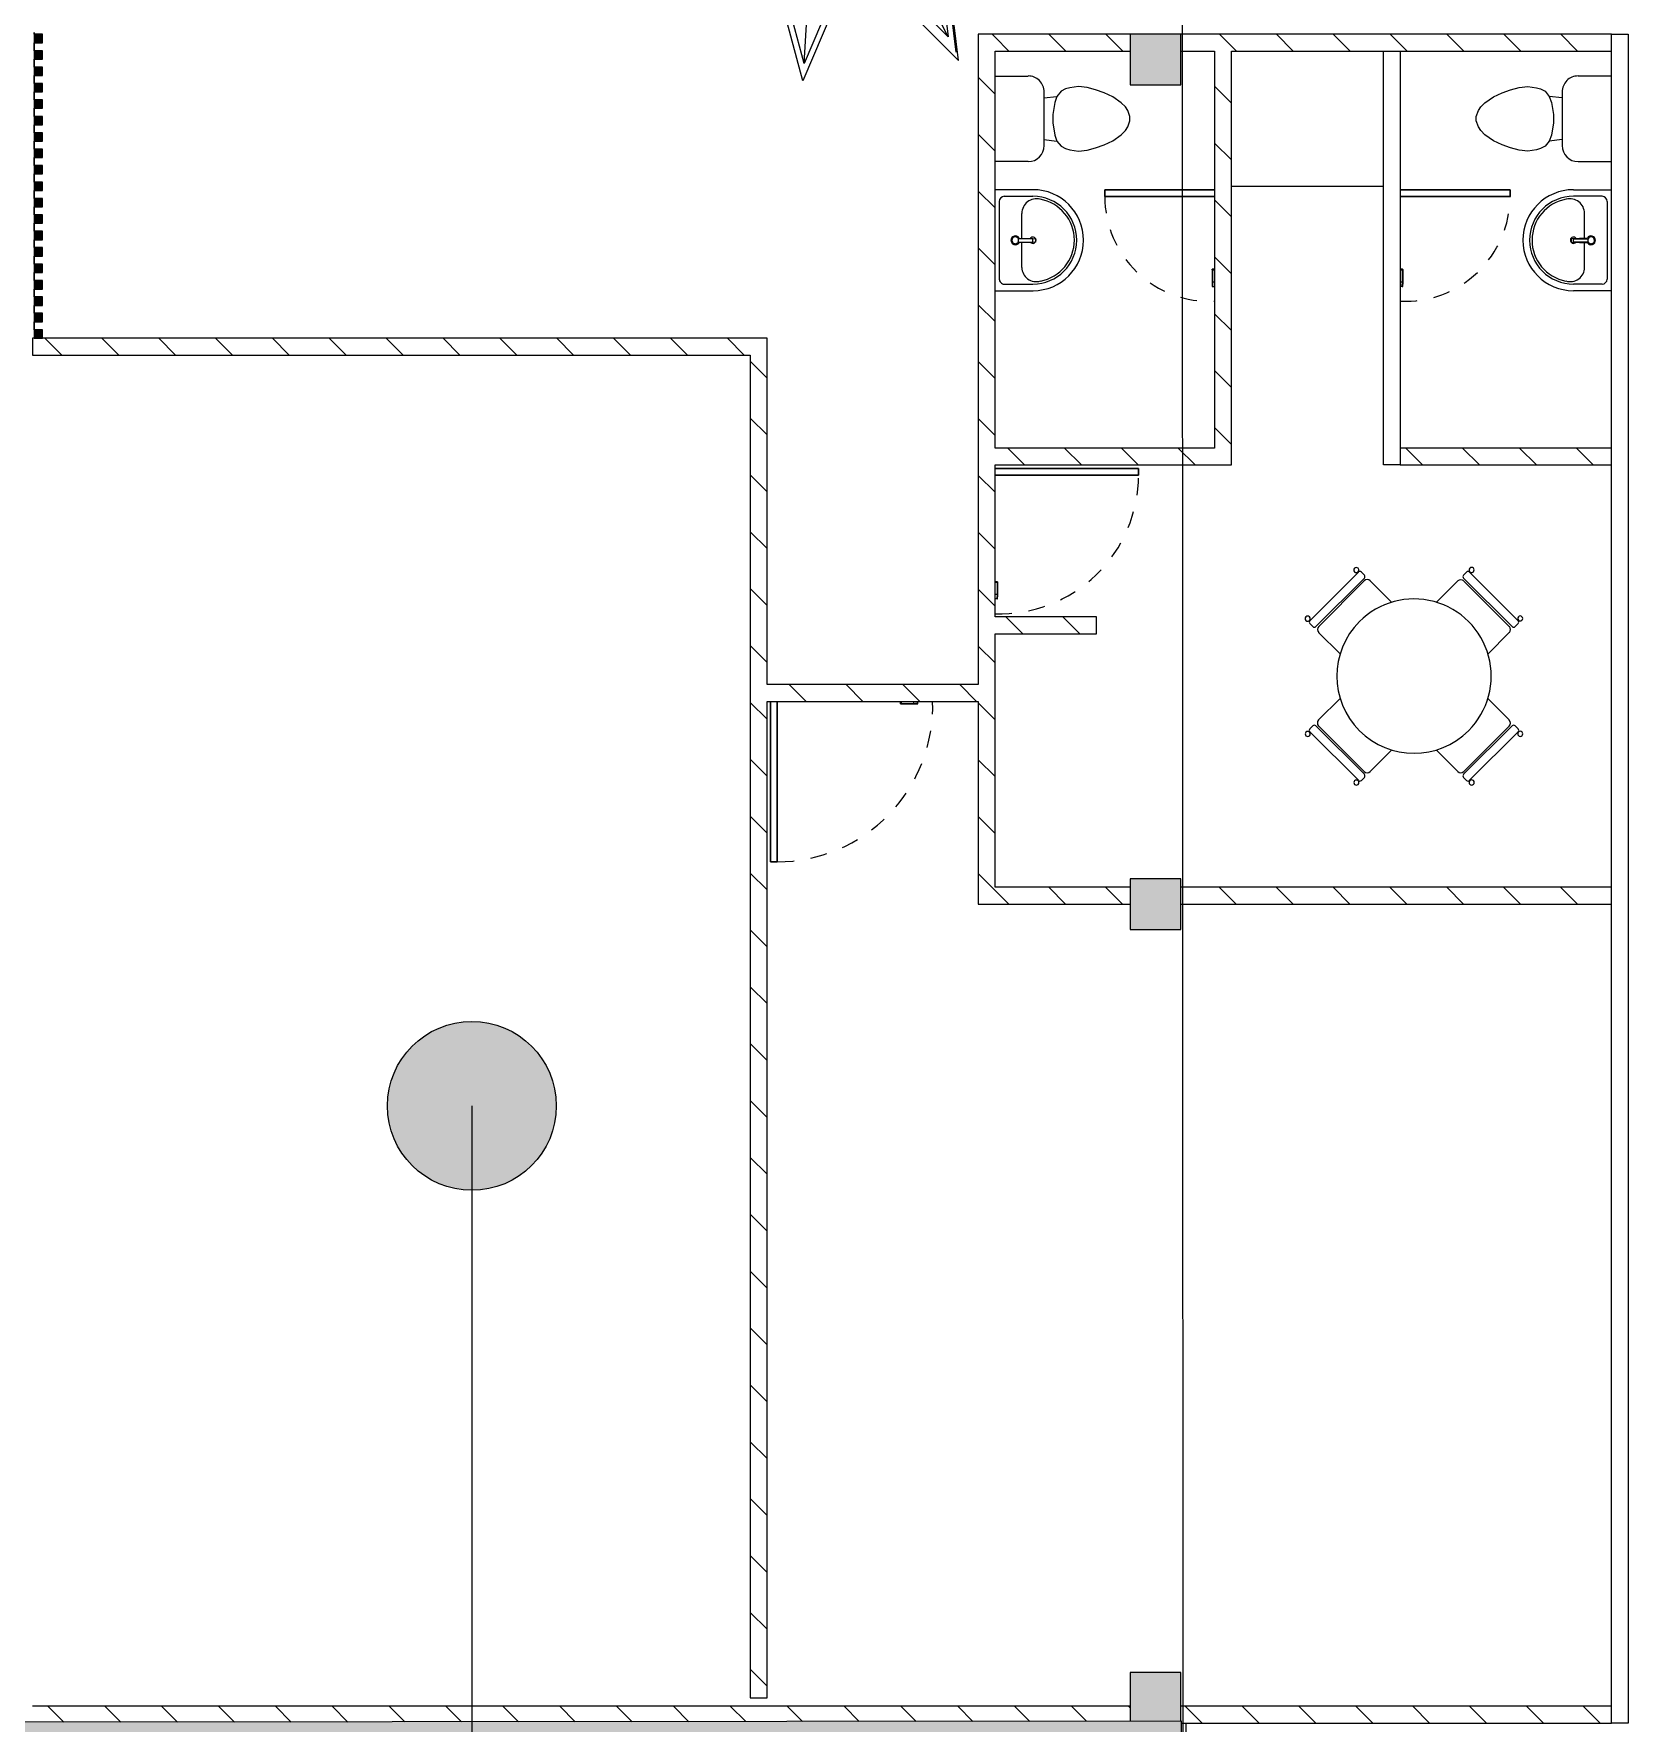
# Model space of a CAD drawing. Header units: metres. Extents: x 3856 to 4207, y -1118 to -691.
# Drawn here: x 3937.16 to 3946.61, y -1023.97 to -1013.96 of the extents above; entities that cross this region are included whole.
import ezdxf

# ---------------------------------------------------------------- set-up
doc = ezdxf.new("R2010")
doc.units = ezdxf.units.M
doc.linetypes.add('Derribado', pattern=[0.0048, 0.0032, -0.0016])
doc.linetypes.add('IMPORT-Derribado', pattern=[0.0048, 0.0032, -0.0016])
for name, color, linetype, lineweight in [('Cour_Negro_2', 7, 'Continuous', 9), ('Curtain Wall Mullions', 7, 'Continuous', 9), ('Cut Pattern', 7, 'Continuous', 18), ('Detail Items', 7, 'Continuous', 9), ('Doors', 7, 'Continuous', 9), ('Floors', 7, 'Continuous', 9), ('Furniture', 7, 'Continuous', 9), ('Lavabos', 7, 'Continuous', 9), ('Linea de proyección', 7, 'Derribado', 9), ('Planting', 7, 'Continuous', 9), ('Plumbing Fixtures', 7, 'Continuous', 9), ('Structural Columns', 7, 'Continuous', 9), ('Surface Pattern', 7, 'Continuous', 9), ('Text Notes', 7, 'Continuous', 9), ('Walls', 7, 'Continuous', 9)]:
    doc.layers.add(name, color=color, linetype=linetype, lineweight=lineweight)
doc.layers.add('ROA-E00-URB-A101-MASTER_PLAN cambio estaciomientos_dwg', color=7, linetype='Continuous', lineweight=9, true_color=0x767676)
pattern_1 = [(45, (-3099.551, 4900.019), (-0.168383338, 0.168383338), [])]

# ---------------------------------------------------------------- blocks, each defined once
blk = doc.blocks.new('ROA-E00-URB-A101-MASTER_PLAN cambio estaciomientos_dwg_M_Hormigón-Cuadrado-Pilar - 300 x 300mm-4047272-Master Plan - Etapa 1-V607-IMPLANTACIÓN - KIT COMERCIAL')
at = {"layer": 'Structural Columns', "true_color": 0x666666}
blk.add_hatch(color=251, dxfattribs=at).paths.add_polyline_path([(-0.15, -0.15), (0.15, -0.15), (0.15, 0.15), (-0.15, 0.15), (-0.15, 0)])
at = {"layer": 'Structural Columns', "flags": 128}
blk.add_lwpolyline([(0.15, 0.15), (-0.15, 0.15), (-0.15, -0.15), (0.15, -0.15)], close=True, dxfattribs=at)
blk = doc.blocks.new('ROA-E00-URB-A101-MASTER_PLAN cambio estaciomientos_dwg_M_Hormigón-Cuadrado-Pilar - 300 x 300mm-4047272-Master Plan - Etapa 1-V608-IMPLANTACIÓN - KIT COMERCIAL')
at = {"layer": 'Structural Columns', "true_color": 0x666666}
blk.add_hatch(color=251, dxfattribs=at).paths.add_polyline_path([(-0.15, -0.14), (0.15, -0.14), (0.15, 0.15), (-0.15, 0.15), (-0.15, -0.14)])
at = {"layer": 'Structural Columns'}
blk.add_line((0.15, -0.14), (0.15, 0.15), dxfattribs=at)
at = {"layer": 'Structural Columns', "flags": 128}
blk.add_lwpolyline([(0.15, 0.15), (-0.15, 0.15), (-0.15, -0.14)], dxfattribs=at)
blk = doc.blocks.new('ROA-E00-URB-A101-MASTER_PLAN cambio estaciomientos_dwg_Montante rectangular - AR_Cuadrado_WPC_0_05 m_-4048459-Master Plan - Etapa 1-7987133-IMPLANTACIÓN - KIT COMERCIAL')
at = {"layer": 'Curtain Wall Mullions', "true_color": 0x666666}
blk.add_hatch(color=251, dxfattribs=at).paths.add_polyline_path([(0, 0.025), (0, -0.025), (-0.05, -0.025), (-0.05, 0.025)])
at = {"layer": 'Curtain Wall Mullions', "flags": 128}
blk.add_lwpolyline([(-0.05, 0.025), (0, 0.025), (0, -0.025), (-0.05, -0.025)], close=True, dxfattribs=at)
blk = doc.blocks.new('ROA-E00-URB-A101-MASTER_PLAN cambio estaciomientos_dwg_Montante rectangular - AR_Cuadrado_WPC_0_05 m_-4048460-Master Plan - Etapa 1-7987134-IMPLANTACIÓN - KIT COMERCIAL')
at = {"layer": 'Curtain Wall Mullions', "true_color": 0x666666}
blk.add_hatch(color=251, dxfattribs=at).paths.add_polyline_path([(-0.05, -0.025), (0, -0.025), (0, 0.025), (-0.05, 0.025)])
at = {"layer": 'Curtain Wall Mullions', "flags": 128}
blk.add_lwpolyline([(0, 0.025), (-0.05, 0.025), (-0.05, -0.025), (0, -0.025)], close=True, dxfattribs=at)
blk = doc.blocks.new('ROA-E00-URB-A101-MASTER_PLAN cambio estaciomientos_dwg_Montante rectangular - AR_Cuadrado_WPC_0_05 m_-4048456-Master Plan - Etapa 1-7987135-IMPLANTACIÓN - KIT COMERCIAL')
at = {"layer": 'Curtain Wall Mullions', "true_color": 0x666666}
blk.add_hatch(color=251, dxfattribs=at).paths.add_polyline_path([(-0.025, 0.025), (0.025, 0.025), (0.025, -0.025), (-0.025, -0.025)])
at = {"layer": 'Curtain Wall Mullions', "flags": 128}
blk.add_lwpolyline([(-0.025, 0.025), (0.025, 0.025), (0.025, -0.025), (-0.025, -0.025)], close=True, dxfattribs=at)
blk = doc.blocks.new('ROA-E00-URB-A101-MASTER_PLAN cambio estaciomientos_dwg_Lavabo sur pied - Lavabo sur pied-323971-Master Plan - Etapa 1-7986474-IMPLANTACIÓN - KIT COMERCIAL')
at = {"layer": 'Lavabos'}
for p, q in [((-0.26, 0.055), (-0.26, 0.224)), ((0.26, 0.055), (0.26, 0.224)), ((-0.012, 0.159), (-0.159, 0.159)), ((0.161, 0.159), (0.014, 0.159)), ((-0.23, 0.025), (0.23, 0.025))]:
    blk.add_line(p, q, dxfattribs=at)
for centre, radius, start, end in [((0, 0.224), 0.26, 360, 180), ((0, 0.224), 0.246, 10.5532, 169.867), ((-0.159, 0.245), 0.086, 164.9779, 270), ((0, 0.224), 0.0188, 312.4747, 236.6466), ((0.161, 0.243), 0.0843, 270, 17.7612), ((-0.23, 0.055), 0.03, 180, 270), ((0.23, 0.055), 0.03, 270, 0)]:
    blk.add_arc(centre, radius, start, end, dxfattribs=at)
at = {"layer": 'Plumbing Fixtures'}
for p, q in [((-0.299, 0.225), (-0.299, 0)), ((0.299, 0), (0.299, 0.225))]:
    blk.add_line(p, q, dxfattribs=at)
at = {"layer": 'Plumbing Fixtures', "flags": 128}
for points in [[(-0.013, 0.142), (-0.009, 0.239), (0.012, 0.239), (0.015, 0.142)], [(0.011, 0.138), (0.011, 0.224), (-0.009, 0.224), (-0.009, 0.138)]]:
    blk.add_lwpolyline(points, dxfattribs=at)
at = {"layer": 'Plumbing Fixtures'}
for centre, radius, start, end in [((0, 0.225), 0.299, 360, 180), ((0.001, 0.12), 0.026, 122.0525, 266.9351), ((0.001, 0.12), 0.02, 90, 270), ((0.001, 0.12), 0.026, 266.9351, 57.9475), ((0.001, 0.12), 0.02, 270, 90)]:
    blk.add_arc(centre, radius, start, end, dxfattribs=at)
blk = doc.blocks.new('ROA-E00-URB-A101-MASTER_PLAN cambio estaciomientos_dwg_Sanitario Domestico - Sanitario Domestico-590796-Master Plan - Etapa 1-7986301-IMPLANTACIÓN - KIT COMERCIAL')
at = {"layer": 'Plumbing Fixtures'}
for p, q in [((-0.253, 0.298), (-0.253, 0.495)), ((0.253, 0.495), (0.253, 0.298)), ((0.159, 0.204), (-0.159, 0.204)), ((-0.123, 0.204), (-0.132, 0.127))]:
    blk.add_line(p, q, dxfattribs=at)
at = {"layer": 'Plumbing Fixtures', "flags": 128}
blk.add_lwpolyline([(0.123, 0.204), (0.132, 0.127), (0.097, 0.14), (0.025, 0.152), (-0.025, 0.152), (-0.097, 0.14), (-0.132, 0.127), (-0.163, 0.102), (-0.177, 0.076), (-0.184, 0.051), (-0.188, 0.025), (-0.191, 0), (-0.186, -0.051), (-0.172, -0.102), (-0.154, -0.152), (-0.13, -0.203), (-0.095, -0.254), (-0.07, -0.279), (-0.048, -0.292), (-0.013, -0.305), (0.013, -0.305), (0.048, -0.292), (0.07, -0.279), (0.095, -0.254), (0.13, -0.203), (0.154, -0.152), (0.172, -0.102), (0.186, -0.051), (0.191, 0), (0.188, 0.025), (0.184, 0.051), (0.177, 0.076), (0.163, 0.102), (0.132, 0.127)], dxfattribs=at)
at = {"layer": 'Plumbing Fixtures'}
for centre, start, end in [((-0.159, 0.298), 180, 270), ((0.159, 0.298), 270, 360)]:
    blk.add_arc(centre, 0.0946, start, end, dxfattribs=at)
blk = doc.blocks.new('ROA-E00-URB-A101-MASTER_PLAN cambio estaciomientos_dwg_COUR-PUERTA-REJILLA_SUPERIOR - P-02 _ 70 cm x 225 cm-4054852-Master Plan - Etapa 1-7987142-IMPLANTACIÓN - KIT COMERCIAL')
at = {"layer": 'Detail Items', "flags": 128}
blk.add_lwpolyline([(0.29, 0.05), (0.29, 0.7), (0.33, 0.7), (0.33, 0.05), (0.33, 0.7), (0.29, 0.7)], close=True, dxfattribs=at)
at = {"layer": 'Doors'}
for p, q in [((-0.243, 0.062), (-0.243, 0.05)), ((-0.217, 0.05), (-0.217, 0.062))]:
    blk.add_line(p, q, dxfattribs=at)
at = {"layer": 'Doors', "flags": 128}
for points in [[(-0.144, 0.065), (-0.144, 0.065), (-0.143, 0.065), (-0.142, 0.065), (-0.142, 0.064), (-0.141, 0.064), (-0.141, 0.063), (-0.141, 0.062), (-0.141, 0.063), (-0.141, 0.064), (-0.142, 0.064), (-0.142, 0.065), (-0.143, 0.065), (-0.144, 0.065), (-0.144, 0.065), (-0.23, 0.065), (-0.243, 0.065), (-0.243, 0.062), (-0.23, 0.062), (-0.23, 0.065)], [(-0.144, 0.062), (-0.144, 0.05), (-0.144, 0.062), (-0.23, 0.062), (-0.243, 0.062), (-0.23, 0.062)]]:
    blk.add_lwpolyline(points, dxfattribs=at)
blk.add_lwpolyline([(-0.141, 0.05), (-0.141, 0.062)], close=True, dxfattribs=at)
at = {"layer": 'Linea de proyección', "linetype": 'IMPORT-Derribado'}
blk.add_arc((0.29, 0.079), 0.621, 90, 182.6487, dxfattribs=at)
blk = doc.blocks.new('ROA-E00-URB-A101-MASTER_PLAN cambio estaciomientos_dwg_COUR-PUERTA-REJILLA_SUPERIOR - P-02 _ 90 cm x 225 cm-4055475-Master Plan - Etapa 1-7987143-IMPLANTACIÓN - KIT COMERCIAL')
at = {"layer": 'Detail Items', "flags": 128}
blk.add_lwpolyline([(0.43, -0.9), (0.39, -0.9), (0.39, -0.05), (0.39, -0.9), (0.43, -0.9), (0.43, -0.05)], close=True, dxfattribs=at)
at = {"layer": 'Doors'}
blk.add_line((-0.317, -0.062), (-0.317, -0.05), dxfattribs=at)
at = {"layer": 'Doors', "flags": 128}
for points in [[(-0.244, -0.062), (-0.244, -0.05), (-0.244, -0.062), (-0.33, -0.062), (-0.343, -0.062), (-0.343, -0.05)], [(-0.343, -0.062), (-0.33, -0.062), (-0.343, -0.062), (-0.343, -0.065), (-0.33, -0.065), (-0.33, -0.062)], [(-0.244, -0.065), (-0.244, -0.065), (-0.243, -0.065), (-0.242, -0.065), (-0.242, -0.064), (-0.241, -0.064), (-0.241, -0.063), (-0.241, -0.062), (-0.241, -0.063), (-0.241, -0.064), (-0.242, -0.064), (-0.242, -0.065), (-0.243, -0.065), (-0.244, -0.065), (-0.244, -0.065), (-0.33, -0.065)]]:
    blk.add_lwpolyline(points, dxfattribs=at)
blk.add_lwpolyline([(-0.241, -0.05), (-0.241, -0.062)], close=True, dxfattribs=at)
at = {"layer": 'Linea de proyección', "linetype": 'IMPORT-Derribado'}
blk.add_arc((0.39, -0.079), 0.821, 177.9777, 270, dxfattribs=at)
blk = doc.blocks.new('ROA-E00-URB-A101-MASTER_PLAN cambio estaciomientos_dwg_M_Mesa-Comedor redonda con sillas - Diámetro 0915 mm-3805747-Master Plan - Etapa 1-7987144-IMPLANTACIÓN - KIT COMERCIAL')
at = {"layer": 'Furniture', "color": 253, "true_color": 0x999999}
for start, end in [(90, 270), (270, 90)]:
    blk.add_arc((0.104, -0.185), 0.457, start, end, dxfattribs=at)
blk = doc.blocks.new('ROA-E00-URB-A101-MASTER_PLAN cambio estaciomientos_dwg_M_Silla-Breuer - M_Silla-Breuer-V753-Master Plan - Etapa 1-7987145-IMPLANTACIÓN - KIT COMERCIAL')
at = {"layer": 'Furniture', "color": 253, "true_color": 0x999999}
for p, q in [((-0.216, 0.053), (-0.216, -0.127)), ((0.216, -0.127), (0.216, 0.053)), ((-0.216, -0.176), (-0.216, -0.201)), ((0.203, -0.163), (-0.203, -0.163)), ((-0.191, -0.152), (0.19, -0.152)), ((0.216, -0.201), (0.216, -0.176)), ((-0.203, -0.213), (0.203, -0.213))]:
    blk.add_line(p, q, dxfattribs=at)
for centre, radius, start, end in [((-0.191, -0.127), 0.0254, 180, 270), ((-0.203, -0.176), 0.0127, 90, 180), ((0.19, -0.127), 0.0254, 270, 360), ((0.203, -0.176), 0.0127, 360, 90), ((-0.203, -0.231), 0.0151, 360, 180), ((-0.203, -0.231), 0.0151, 180, 360), ((-0.203, -0.201), 0.0127, 180, 270), ((0.204, -0.231), 0.0151, 360, 180), ((0.204, -0.231), 0.0151, 180, 360), ((0.203, -0.201), 0.0127, 270, 0)]:
    blk.add_arc(centre, radius, start, end, dxfattribs=at)
blk = doc.blocks.new('ROA-E00-URB-A101-MASTER_PLAN cambio estaciomientos_dwg_M_Silla-Breuer - M_Silla-Breuer-V754-Master Plan - Etapa 1-7987146-IMPLANTACIÓN - KIT COMERCIAL')
at = {"layer": 'Furniture', "color": 253, "true_color": 0x999999}
for p, q in [((-0.216, 0.054), (-0.216, -0.127)), ((0.216, -0.127), (0.216, 0.054)), ((-0.216, -0.176), (-0.216, -0.201)), ((0.203, -0.163), (-0.203, -0.163)), ((-0.191, -0.152), (0.19, -0.152)), ((0.216, -0.201), (0.216, -0.176)), ((-0.203, -0.213), (0.203, -0.213))]:
    blk.add_line(p, q, dxfattribs=at)
for centre, radius, start, end in [((-0.191, -0.127), 0.0254, 180, 270), ((-0.203, -0.176), 0.0127, 90, 180), ((0.19, -0.127), 0.0254, 270, 360), ((0.203, -0.176), 0.0127, 360, 90), ((-0.203, -0.231), 0.0151, 360, 180), ((-0.203, -0.231), 0.0151, 180, 360), ((-0.203, -0.201), 0.0127, 180, 270), ((0.204, -0.231), 0.0151, 360, 180), ((0.204, -0.231), 0.0151, 180, 360), ((0.203, -0.201), 0.0127, 270, 0)]:
    blk.add_arc(centre, radius, start, end, dxfattribs=at)
blk = doc.blocks.new('ROA-E00-URB-A101-MASTER_PLAN cambio estaciomientos_dwg_M_Silla-Breuer - M_Silla-Breuer-V755-Master Plan - Etapa 1-7987147-IMPLANTACIÓN - KIT COMERCIAL')
at = {"layer": 'Furniture', "color": 253, "true_color": 0x999999}
for p, q in [((-0.216, 0.052), (-0.216, -0.127)), ((0.216, -0.127), (0.216, 0.052)), ((-0.216, -0.176), (-0.216, -0.201)), ((0.203, -0.163), (-0.203, -0.163)), ((-0.191, -0.152), (0.19, -0.152)), ((0.216, -0.201), (0.216, -0.176)), ((-0.203, -0.213), (0.203, -0.213))]:
    blk.add_line(p, q, dxfattribs=at)
for centre, radius, start, end in [((-0.191, -0.127), 0.0254, 180, 270), ((-0.203, -0.176), 0.0127, 90, 180), ((0.19, -0.127), 0.0254, 270, 360), ((0.203, -0.176), 0.0127, 360, 90), ((-0.203, -0.231), 0.0151, 360, 180), ((-0.203, -0.231), 0.0151, 180, 360), ((-0.203, -0.201), 0.0127, 180, 270), ((0.204, -0.231), 0.0151, 360, 180), ((0.204, -0.231), 0.0151, 180, 360), ((0.203, -0.201), 0.0127, 270, 0)]:
    blk.add_arc(centre, radius, start, end, dxfattribs=at)
blk = doc.blocks.new('ROA-E00-URB-A101-MASTER_PLAN cambio estaciomientos_dwg_COUR-PUERTA-REJILLA_SUPERIOR - P-02 _ 100 cm x 225 cm-V752-Master Plan - Etapa 1-7987141-IMPLANTACIÓN - KIT COMERCIAL')
at = {"layer": 'Detail Items', "flags": 128}
blk.add_lwpolyline([(0.44, 0.05), (0.44, 1), (0.48, 1), (0.48, 0.05), (0.48, 1), (0.44, 1)], close=True, dxfattribs=at)
at = {"layer": 'Doors'}
for p, q in [((-0.393, 0.062), (-0.393, 0.05)), ((-0.367, 0.05), (-0.367, 0.062))]:
    blk.add_line(p, q, dxfattribs=at)
at = {"layer": 'Doors', "flags": 128}
for points in [[(-0.294, 0.065), (-0.294, 0.065), (-0.293, 0.065), (-0.292, 0.065), (-0.292, 0.064), (-0.291, 0.064), (-0.291, 0.063), (-0.291, 0.062), (-0.291, 0.063), (-0.291, 0.064), (-0.292, 0.064), (-0.292, 0.065), (-0.293, 0.065), (-0.294, 0.065), (-0.294, 0.065), (-0.38, 0.065), (-0.393, 0.065), (-0.393, 0.062), (-0.38, 0.062), (-0.38, 0.065)], [(-0.294, 0.062), (-0.294, 0.05), (-0.294, 0.062), (-0.38, 0.062), (-0.393, 0.062), (-0.38, 0.062)]]:
    blk.add_lwpolyline(points, dxfattribs=at)
blk.add_lwpolyline([(-0.291, 0.05), (-0.291, 0.062)], close=True, dxfattribs=at)
at = {"layer": 'Linea de proyección', "linetype": 'IMPORT-Derribado'}
blk.add_arc((0.44, 0.079), 0.921, 90, 181.811, dxfattribs=at)
blk = doc.blocks.new('ROA-E00-URB-A101-MASTER_PLAN cambio estaciomientos_dwg_COUR-PUERTA-REJILLA_SUPERIOR - P-02 _ 70 cm x 225 cm-4056921-Master Plan - Etapa 1-7987148-IMPLANTACIÓN - KIT COMERCIAL')
at = {"layer": 'Detail Items', "flags": 128}
blk.add_lwpolyline([(0.33, -0.7), (0.29, -0.7), (0.29, -0.05), (0.29, -0.7), (0.33, -0.7), (0.33, -0.05)], close=True, dxfattribs=at)
at = {"layer": 'Doors'}
blk.add_line((-0.217, -0.062), (-0.217, -0.05), dxfattribs=at)
at = {"layer": 'Doors', "flags": 128}
for points in [[(-0.144, -0.062), (-0.144, -0.05), (-0.144, -0.062), (-0.23, -0.062), (-0.243, -0.062), (-0.243, -0.05)], [(-0.243, -0.062), (-0.23, -0.062), (-0.243, -0.062), (-0.243, -0.065), (-0.23, -0.065), (-0.23, -0.062)], [(-0.144, -0.065), (-0.144, -0.065), (-0.143, -0.065), (-0.142, -0.065), (-0.142, -0.064), (-0.141, -0.064), (-0.141, -0.063), (-0.141, -0.062), (-0.141, -0.063), (-0.141, -0.064), (-0.142, -0.064), (-0.142, -0.065), (-0.143, -0.065), (-0.144, -0.065), (-0.144, -0.065), (-0.23, -0.065)]]:
    blk.add_lwpolyline(points, dxfattribs=at)
blk.add_lwpolyline([(-0.141, -0.05), (-0.141, -0.062)], close=True, dxfattribs=at)
at = {"layer": 'Linea de proyección', "linetype": 'IMPORT-Derribado'}
blk.add_arc((0.29, -0.079), 0.621, 177.3513, 270, dxfattribs=at)
blk = doc.blocks.new('ROA-E00-URB-A101-MASTER_PLAN cambio estaciomientos_dwg_Lavabo sur pied - Lavabo sur pied-4056979-Master Plan - Etapa 1-7987149-IMPLANTACIÓN - KIT COMERCIAL')
at = {"layer": 'Lavabos'}
for p, q in [((-0.26, -0.055), (-0.26, -0.224)), ((-0.23, -0.025), (0.23, -0.025)), ((0.26, -0.055), (0.26, -0.224)), ((-0.012, -0.159), (-0.159, -0.159)), ((0.161, -0.159), (0.014, -0.159))]:
    blk.add_line(p, q, dxfattribs=at)
for centre, radius, start, end in [((-0.23, -0.055), 0.03, 90, 180), ((0.23, -0.055), 0.03, 360, 90), ((-0.159, -0.245), 0.086, 90, 195.0221), ((0.161, -0.243), 0.0843, 342.2388, 90), ((0, -0.224), 0.26, 180, 360), ((0, -0.224), 0.246, 190.133, 349.4468), ((0, -0.224), 0.0188, 123.3534, 47.5253)]:
    blk.add_arc(centre, radius, start, end, dxfattribs=at)
at = {"layer": 'Plumbing Fixtures'}
for p, q in [((-0.299, -0.225), (-0.299, 0)), ((0.299, 0), (0.299, -0.225))]:
    blk.add_line(p, q, dxfattribs=at)
at = {"layer": 'Plumbing Fixtures', "flags": 128}
for points in [[(-0.013, -0.142), (-0.009, -0.239), (0.012, -0.239), (0.015, -0.142)], [(0.011, -0.138), (0.011, -0.224), (-0.009, -0.224), (-0.009, -0.138)]]:
    blk.add_lwpolyline(points, dxfattribs=at)
at = {"layer": 'Plumbing Fixtures'}
for centre, radius, start, end in [((0.001, -0.12), 0.026, 93.0649, 237.9475), ((0.001, -0.12), 0.026, 302.0525, 93.0649), ((0.001, -0.12), 0.02, 90, 270), ((0.001, -0.12), 0.02, 270, 90), ((0, -0.225), 0.299, 180, 360)]:
    blk.add_arc(centre, radius, start, end, dxfattribs=at)
blk = doc.blocks.new('ROA-E00-URB-A101-MASTER_PLAN cambio estaciomientos_dwg_Sanitario Domestico - Sanitario Domestico-4056980-Master Plan - Etapa 1-7987150-IMPLANTACIÓN - KIT COMERCIAL')
at = {"layer": 'Plumbing Fixtures'}
for p, q in [((-0.123, -0.204), (-0.132, -0.127)), ((-0.253, -0.298), (-0.253, -0.495)), ((0.159, -0.204), (-0.159, -0.204)), ((0.253, -0.495), (0.253, -0.298))]:
    blk.add_line(p, q, dxfattribs=at)
at = {"layer": 'Plumbing Fixtures', "flags": 128}
blk.add_lwpolyline([(0.123, -0.204), (0.132, -0.127), (0.097, -0.14), (0.025, -0.152), (-0.025, -0.152), (-0.097, -0.14), (-0.132, -0.127), (-0.163, -0.102), (-0.177, -0.076), (-0.184, -0.051), (-0.188, -0.025), (-0.191, 0), (-0.186, 0.051), (-0.172, 0.102), (-0.154, 0.152), (-0.13, 0.203), (-0.095, 0.254), (-0.07, 0.279), (-0.048, 0.292), (-0.013, 0.305), (0.013, 0.305), (0.048, 0.292), (0.07, 0.279), (0.095, 0.254), (0.13, 0.203), (0.154, 0.152), (0.172, 0.102), (0.186, 0.051), (0.191, 0), (0.188, -0.025), (0.184, -0.051), (0.177, -0.076), (0.163, -0.102), (0.132, -0.127)], dxfattribs=at)
at = {"layer": 'Plumbing Fixtures'}
for centre, start, end in [((-0.159, -0.298), 90, 180), ((0.159, -0.298), 360, 90)]:
    blk.add_arc(centre, 0.0946, start, end, dxfattribs=at)
blk = doc.blocks.new('ROA-E00-URB-A101-MASTER_PLAN cambio estaciomientos_dwg_ROA-E06-ARQ-R23_rvt-1-Master Plan - Etapa 1-7987151-IMPLANTACIÓN - KIT COMERCIAL')
at = {"layer": 'Cut Pattern', "lineweight": 9}
h = blk.add_hatch(dxfattribs=at)
h.set_pattern_fill('FP_1696', color=256, style=0, pattern_type=2)
h.set_pattern_definition(pattern_1)
h.paths.add_polyline_path([(1014.065, 3943.657), (1013.965, 3943.657), (1013.965, 3942.857), (1014.065, 3942.857)])
h.paths.add_polyline_path([(1014.065, 3943.957), (1014.065, 3946.507), (1013.965, 3946.507), (1013.965, 3943.957)])
h = blk.add_hatch(dxfattribs=at)
h.set_pattern_fill('FP_1696', color=256, style=0, pattern_type=2)
h.set_pattern_definition(pattern_1)
h.paths.add_polyline_path([(1016.415, 3946.507), (1016.415, 3945.257), (1016.515, 3945.257), (1016.515, 3946.507)])
h = blk.add_hatch(dxfattribs=at)
h.set_pattern_fill('FP_1696', color=256, style=0, pattern_type=2)
h.set_pattern_definition(pattern_1)
h.paths.add_polyline_path([(1019.115, 3942.857), (1019.115, 3943.657), (1019.015, 3943.657), (1019.015, 3942.857)])
h.paths.add_polyline_path([(1019.115, 3943.957), (1019.115, 3946.507), (1019.015, 3946.507), (1019.015, 3943.957)])
h = blk.add_hatch(dxfattribs=at)
h.set_pattern_fill('FP_1696', color=256, style=0, pattern_type=2)
h.set_pattern_definition(pattern_1)
h.paths.add_polyline_path([(1023.965, 3930.256), (1023.954, 3936.857), (1023.865, 3936.857), (1023.865, 3930.256), (1023.954, 3930.256)])
h.paths.add_polyline_path([(1023.965, 3943.961), (1023.965, 3946.507), (1023.865, 3946.507), (1023.865, 3943.957), (1023.954, 3943.961)])
h.paths.add_polyline_path([(1023.96, 3937.157), (1023.954, 3943.657), (1023.865, 3943.657), (1023.865, 3937.157), (1023.954, 3937.157)])
h = blk.add_hatch(dxfattribs=at)
h.set_pattern_fill('FP_1696', color=256, style=0, pattern_type=2)
h.set_pattern_definition(pattern_1)
h.paths.add_polyline_path([(1014.065, 3944.257), (1014.065, 3944.157), (1016.415, 3944.157), (1016.415, 3944.257)])
h = blk.add_hatch(dxfattribs=at)
h.set_pattern_fill('FP_1696', color=256, style=0, pattern_type=2)
h.set_pattern_definition(pattern_1)
h.paths.add_polyline_path([(1016.515, 3943.946), (1016.515, 3944.257), (1016.415, 3944.257), (1016.415, 3942.857), (1016.515, 3942.857)])
h = blk.add_hatch(dxfattribs=at)
h.set_pattern_fill('FP_1696', color=256, style=0, pattern_type=2)
h.set_pattern_definition(pattern_1)
h.paths.add_polyline_path([(1017.415, 3942.857), (1017.515, 3942.857), (1017.515, 3943.457), (1017.415, 3943.457)])
h = blk.add_hatch(dxfattribs=at)
h.set_pattern_fill('FP_1696', color=256, style=0, pattern_type=2)
h.set_pattern_definition(pattern_1)
h.paths.add_polyline_path([(1019.115, 3942.857), (1013.965, 3942.857), (1013.965, 3942.757), (1019.115, 3942.757)])
h = blk.add_hatch(dxfattribs=at)
h.set_pattern_fill('FP_1696', color=256, style=0, pattern_type=2)
h.set_pattern_definition(pattern_1)
h.paths.add_polyline_path([(1017.815, 3942.757), (1017.815, 3941.507), (1017.915, 3941.507), (1017.915, 3942.757)])
h = blk.add_hatch(dxfattribs=at)
h.set_pattern_fill('FP_1696', color=256, style=0, pattern_type=2)
h.set_pattern_definition(pattern_1)
h.paths.add_polyline_path([(1015.865, 3941.507), (1015.765, 3941.507), (1015.765, 3937.157), (1015.865, 3937.157), (1015.865, 3938.613)])
h = blk.add_hatch(dxfattribs=at)
h.set_pattern_fill('FP_1696', color=256, style=0, pattern_type=2)
h.set_pattern_definition(pattern_1)
h.paths.add_polyline_path([(1023.815, 3941.507), (1015.865, 3941.507), (1015.865, 3941.407), (1023.815, 3941.407)])
at = {"layer": 'Cour_Negro_2'}
blk.add_line((1014.865, 3944.257), (1014.865, 3945.157), dxfattribs=at)
at = {"layer": 'Walls'}
for p, q in [((1016.415, 3946.507), (1014.065, 3946.507)), ((1019.015, 3946.507), (1016.515, 3946.507)), ((1023.865, 3946.507), (1019.115, 3946.507)), ((1014.065, 3945.257), (1016.415, 3945.257)), ((1023.865, 3943.657), (1023.865, 3937.157))]:
    blk.add_line(p, q, dxfattribs=at)
at = {"layer": 'Walls', "flags": 128}
for points in [[(1013.965, 3946.507), (1013.965, 3946.607), (1023.965, 3946.607), (1023.965, 3946.507)], [(1016.415, 3944.257), (1014.065, 3944.257), (1014.065, 3946.507), (1013.965, 3946.507), (1013.965, 3943.957)], [(1019.115, 3943.957), (1019.115, 3946.507), (1019.015, 3946.507), (1019.015, 3943.957)], [(1023.965, 3943.961), (1023.965, 3946.507), (1023.865, 3946.507), (1023.865, 3943.957)], [(1016.515, 3945.257), (1016.515, 3945.157), (1014.065, 3945.157)], [(1019.015, 3943.657), (1019.015, 3942.857), (1017.515, 3942.857), (1017.515, 3943.457), (1017.415, 3943.457), (1017.415, 3942.857), (1016.515, 3942.857), (1016.515, 3944.257), (1016.415, 3944.257)], [(1014.065, 3943.957), (1014.065, 3944.157), (1016.415, 3944.157), (1016.415, 3942.857), (1014.065, 3942.857), (1014.065, 3943.657)], [(1013.965, 3943.657), (1013.965, 3942.857), (1013.965, 3942.757), (1017.815, 3942.757), (1017.815, 3941.507), (1015.865, 3941.507), (1015.765, 3941.507), (1015.765, 3937.157), (1015.865, 3937.157), (1015.865, 3941.407), (1023.815, 3941.407), (1023.815, 3941.507), (1017.915, 3941.507), (1017.915, 3942.757), (1019.115, 3942.757), (1019.115, 3942.857), (1019.115, 3943.657)]]:
    blk.add_lwpolyline(points, dxfattribs=at)
for points in [[(1016.415, 3946.507), (1016.415, 3945.257), (1016.515, 3945.257), (1016.515, 3946.507)], [(1013.955, 3937.167), (1013.965, 3937.167)], [(1014.062, 3937.167), (1014.015, 3937.167)], [(1014.159, 3937.167), (1014.112, 3937.167)], [(1014.256, 3937.167), (1014.209, 3937.167)], [(1014.353, 3937.167), (1014.306, 3937.167)], [(1014.451, 3937.167), (1014.403, 3937.167)], [(1014.548, 3937.167), (1014.501, 3937.167)], [(1014.645, 3937.167), (1014.598, 3937.167)], [(1014.742, 3937.167), (1014.695, 3937.167)], [(1014.84, 3937.167), (1014.792, 3937.167)], [(1014.937, 3937.167), (1014.89, 3937.167)], [(1015.034, 3937.167), (1014.987, 3937.167)], [(1015.131, 3937.167), (1015.084, 3937.167)], [(1015.228, 3937.167), (1015.181, 3937.167)], [(1015.326, 3937.167), (1015.278, 3937.167)], [(1015.423, 3937.167), (1015.376, 3937.167)], [(1015.52, 3937.167), (1015.473, 3937.167)], [(1015.617, 3937.167), (1015.57, 3937.167)], [(1015.715, 3937.167), (1015.667, 3937.167)]]:
    blk.add_lwpolyline(points, close=True, dxfattribs=at)
for name, p, rotation in [('ROA-E00-URB-A101-MASTER_PLAN cambio estaciomientos_dwg_Sanitario Domestico - Sanitario Domestico-4056980-Master Plan - Etapa 1-7987150-IMPLANTACIÓN - KIT COMERCIAL', (1014.465, 3946.012), 180), ('ROA-E00-URB-A101-MASTER_PLAN cambio estaciomientos_dwg_M_Silla-Breuer - M_Silla-Breuer-V754-Master Plan - Etapa 1-7987146-IMPLANTACIÓN - KIT COMERCIAL', (1017.444, 3945.66), 224.9999999999947), ('ROA-E00-URB-A101-MASTER_PLAN cambio estaciomientos_dwg_M_Mesa-Comedor redonda con sillas - Diámetro 0915 mm-3805747-Master Plan - Etapa 1-7987144-IMPLANTACIÓN - KIT COMERCIAL', (1017.708, 3945.134), 134.999999999999), ('ROA-E00-URB-A101-MASTER_PLAN cambio estaciomientos_dwg_M_Silla-Breuer - M_Silla-Breuer-V755-Master Plan - Etapa 1-7987147-IMPLANTACIÓN - KIT COMERCIAL', (1018.088, 3945.66), 134.9999999999945), ('ROA-E00-URB-A101-MASTER_PLAN cambio estaciomientos_dwg_COUR-PUERTA-REJILLA_SUPERIOR - P-02 _ 70 cm x 225 cm-4056921-Master Plan - Etapa 1-7987148-IMPLANTACIÓN - KIT COMERCIAL', (1015.215, 3945.207), 180), ('ROA-E00-URB-A101-MASTER_PLAN cambio estaciomientos_dwg_M_Silla-Breuer - M_Silla-Breuer-V753-Master Plan - Etapa 1-7987145-IMPLANTACIÓN - KIT COMERCIAL', (1017.444, 3945.016), 314.9999999999948), ('ROA-E00-URB-A101-MASTER_PLAN cambio estaciomientos_dwg_M_Silla-Breuer - M_Silla-Breuer-V754-Master Plan - Etapa 1-7987146-IMPLANTACIÓN - KIT COMERCIAL', (1018.088, 3945.016), 44.99999999999457), ('ROA-E00-URB-A101-MASTER_PLAN cambio estaciomientos_dwg_COUR-PUERTA-REJILLA_SUPERIOR - P-02 _ 70 cm x 225 cm-4054852-Master Plan - Etapa 1-7987142-IMPLANTACIÓN - KIT COMERCIAL', (1015.215, 3944.207), 180), ('ROA-E00-URB-A101-MASTER_PLAN cambio estaciomientos_dwg_M_Hormigón-Cuadrado-Pilar - 300 x 300mm-4047272-Master Plan - Etapa 1-V607-IMPLANTACIÓN - KIT COMERCIAL', (1014.115, 3943.807), 89.99999999999773), ('ROA-E00-URB-A101-MASTER_PLAN cambio estaciomientos_dwg_M_Hormigón-Cuadrado-Pilar - 300 x 300mm-4047272-Master Plan - Etapa 1-V607-IMPLANTACIÓN - KIT COMERCIAL', (1019.115, 3943.807), 89.99999999999773), ('ROA-E00-URB-A101-MASTER_PLAN cambio estaciomientos_dwg_M_Hormigón-Cuadrado-Pilar - 300 x 300mm-4047272-Master Plan - Etapa 1-V608-IMPLANTACIÓN - KIT COMERCIAL', (1023.815, 3943.807), 89.99999999999773), ('ROA-E00-URB-A101-MASTER_PLAN cambio estaciomientos_dwg_Sanitario Domestico - Sanitario Domestico-590796-Master Plan - Etapa 1-7986301-IMPLANTACIÓN - KIT COMERCIAL', (1014.465, 3943.351), 180), ('ROA-E00-URB-A101-MASTER_PLAN cambio estaciomientos_dwg_COUR-PUERTA-REJILLA_SUPERIOR - P-02 _ 90 cm x 225 cm-4055475-Master Plan - Etapa 1-7987143-IMPLANTACIÓN - KIT COMERCIAL', (1016.965, 3942.807), 180), ('ROA-E00-URB-A101-MASTER_PLAN cambio estaciomientos_dwg_COUR-PUERTA-REJILLA_SUPERIOR - P-02 _ 100 cm x 225 cm-V752-Master Plan - Etapa 1-7987141-IMPLANTACIÓN - KIT COMERCIAL', (1017.865, 3942.007), 270.0000000000053), ('ROA-E00-URB-A101-MASTER_PLAN cambio estaciomientos_dwg_Montante rectangular - AR_Cuadrado_WPC_0_05 m_-4048460-Master Plan - Etapa 1-7987134-IMPLANTACIÓN - KIT COMERCIAL', (1013.965, 3937.192), 180)]:
    blk.add_blockref(name, p, dxfattribs=dict(rotation=rotation))
for name, p in [('ROA-E00-URB-A101-MASTER_PLAN cambio estaciomientos_dwg_Lavabo sur pied - Lavabo sur pied-4056979-Master Plan - Etapa 1-7987149-IMPLANTACIÓN - KIT COMERCIAL', (1015.184, 3946.507)), ('ROA-E00-URB-A101-MASTER_PLAN cambio estaciomientos_dwg_Lavabo sur pied - Lavabo sur pied-323971-Master Plan - Etapa 1-7986474-IMPLANTACIÓN - KIT COMERCIAL', (1015.184, 3942.857))]:
    blk.add_blockref(name, p)
at = {"extrusion": (0, 0, -1), "rotation": 180}
for name, p in [('ROA-E00-URB-A101-MASTER_PLAN cambio estaciomientos_dwg_Montante rectangular - AR_Cuadrado_WPC_0_05 m_-4048456-Master Plan - Etapa 1-7987135-IMPLANTACIÓN - KIT COMERCIAL', (-1014.087, 3937.192)), ('ROA-E00-URB-A101-MASTER_PLAN cambio estaciomientos_dwg_Montante rectangular - AR_Cuadrado_WPC_0_05 m_-4048456-Master Plan - Etapa 1-7987135-IMPLANTACIÓN - KIT COMERCIAL', (-1014.184, 3937.192)), ('ROA-E00-URB-A101-MASTER_PLAN cambio estaciomientos_dwg_Montante rectangular - AR_Cuadrado_WPC_0_05 m_-4048456-Master Plan - Etapa 1-7987135-IMPLANTACIÓN - KIT COMERCIAL', (-1014.281, 3937.192)), ('ROA-E00-URB-A101-MASTER_PLAN cambio estaciomientos_dwg_Montante rectangular - AR_Cuadrado_WPC_0_05 m_-4048456-Master Plan - Etapa 1-7987135-IMPLANTACIÓN - KIT COMERCIAL', (-1014.378, 3937.192)), ('ROA-E00-URB-A101-MASTER_PLAN cambio estaciomientos_dwg_Montante rectangular - AR_Cuadrado_WPC_0_05 m_-4048456-Master Plan - Etapa 1-7987135-IMPLANTACIÓN - KIT COMERCIAL', (-1014.476, 3937.192)), ('ROA-E00-URB-A101-MASTER_PLAN cambio estaciomientos_dwg_Montante rectangular - AR_Cuadrado_WPC_0_05 m_-4048456-Master Plan - Etapa 1-7987135-IMPLANTACIÓN - KIT COMERCIAL', (-1014.573, 3937.192)), ('ROA-E00-URB-A101-MASTER_PLAN cambio estaciomientos_dwg_Montante rectangular - AR_Cuadrado_WPC_0_05 m_-4048456-Master Plan - Etapa 1-7987135-IMPLANTACIÓN - KIT COMERCIAL', (-1014.67, 3937.192)), ('ROA-E00-URB-A101-MASTER_PLAN cambio estaciomientos_dwg_Montante rectangular - AR_Cuadrado_WPC_0_05 m_-4048456-Master Plan - Etapa 1-7987135-IMPLANTACIÓN - KIT COMERCIAL', (-1014.767, 3937.192)), ('ROA-E00-URB-A101-MASTER_PLAN cambio estaciomientos_dwg_Montante rectangular - AR_Cuadrado_WPC_0_05 m_-4048456-Master Plan - Etapa 1-7987135-IMPLANTACIÓN - KIT COMERCIAL', (-1014.865, 3937.192)), ('ROA-E00-URB-A101-MASTER_PLAN cambio estaciomientos_dwg_Montante rectangular - AR_Cuadrado_WPC_0_05 m_-4048456-Master Plan - Etapa 1-7987135-IMPLANTACIÓN - KIT COMERCIAL', (-1014.962, 3937.192)), ('ROA-E00-URB-A101-MASTER_PLAN cambio estaciomientos_dwg_Montante rectangular - AR_Cuadrado_WPC_0_05 m_-4048456-Master Plan - Etapa 1-7987135-IMPLANTACIÓN - KIT COMERCIAL', (-1015.059, 3937.192)), ('ROA-E00-URB-A101-MASTER_PLAN cambio estaciomientos_dwg_Montante rectangular - AR_Cuadrado_WPC_0_05 m_-4048456-Master Plan - Etapa 1-7987135-IMPLANTACIÓN - KIT COMERCIAL', (-1015.156, 3937.192)), ('ROA-E00-URB-A101-MASTER_PLAN cambio estaciomientos_dwg_Montante rectangular - AR_Cuadrado_WPC_0_05 m_-4048456-Master Plan - Etapa 1-7987135-IMPLANTACIÓN - KIT COMERCIAL', (-1015.253, 3937.192)), ('ROA-E00-URB-A101-MASTER_PLAN cambio estaciomientos_dwg_Montante rectangular - AR_Cuadrado_WPC_0_05 m_-4048456-Master Plan - Etapa 1-7987135-IMPLANTACIÓN - KIT COMERCIAL', (-1015.351, 3937.192)), ('ROA-E00-URB-A101-MASTER_PLAN cambio estaciomientos_dwg_Montante rectangular - AR_Cuadrado_WPC_0_05 m_-4048456-Master Plan - Etapa 1-7987135-IMPLANTACIÓN - KIT COMERCIAL', (-1015.448, 3937.192)), ('ROA-E00-URB-A101-MASTER_PLAN cambio estaciomientos_dwg_Montante rectangular - AR_Cuadrado_WPC_0_05 m_-4048456-Master Plan - Etapa 1-7987135-IMPLANTACIÓN - KIT COMERCIAL', (-1015.545, 3937.192)), ('ROA-E00-URB-A101-MASTER_PLAN cambio estaciomientos_dwg_Montante rectangular - AR_Cuadrado_WPC_0_05 m_-4048456-Master Plan - Etapa 1-7987135-IMPLANTACIÓN - KIT COMERCIAL', (-1015.642, 3937.192)), ('ROA-E00-URB-A101-MASTER_PLAN cambio estaciomientos_dwg_Montante rectangular - AR_Cuadrado_WPC_0_05 m_-4048459-Master Plan - Etapa 1-7987133-IMPLANTACIÓN - KIT COMERCIAL', (-1015.765, 3937.192))]:
    blk.add_blockref(name, p, dxfattribs=at)
blk = doc.blocks.new('ROA-E00-URB-A101-MASTER_PLAN cambio estaciomientos_dwg_Palma2 - Palma2-V70-Master Plan - Etapa 1-7987241-IMPLANTACIÓN - KIT COMERCIAL')
at = {"layer": 'Planting', "flags": 128}
for points in [[(1.786, 1.667), (3.196, 1.652), (2.032, 0.468), (0.803, -0.066), (1.757, -0.487), (3.165, -1.985), (1.327, -1.572), (0.404, -0.502), (0.523, -1.963), (-0.175, -3.605), (-0.701, -1.648), (-0.362, -0.621), (-0.95, -1.121), (-2.085, -1.69), (-2.882, -1.287), (-2.287, -0.712), (-1.738, -0.26), (-0.748, 0.042), (-1.442, 0.306), (-2.262, 0.717), (-2.914, 1.967), (-1.589, 1.867), (-0.267, 0.742), (-0.377, 1.756), (-0.303, 3.029), (0.251, 3.551), (0.65, 1.968), (0.412, 0.532), (0.439, 0.485)], [(1.811, 1.6), (3.038, 1.587), (1.993, 0.524), (0.636, -0.066), (1.718, -0.543), (2.968, -1.872), (1.363, -1.512), (0.321, -0.303), (0.455, -1.952), (-0.161, -3.401), (-0.632, -1.65), (-0.224, -0.416), (-0.987, -1.065), (-2.085, -1.615), (-2.768, -1.27), (-2.243, -0.762), (-1.706, -0.32), (-0.542, 0.035), (-1.415, 0.367), (-2.213, 0.767), (-2.799, 1.892), (-1.616, 1.802), (-0.183, 0.582), (-0.31, 1.757), (-0.238, 2.999), (0.214, 3.424), (0.582, 1.965), (0.342, 0.519), (0.423, 0.381)], [(0.73, 2.184), (0.154, 0.487), (0.107, 0.514), (-0.405, 1.876), (-1.541, 3.048), (-1.761, 2.319), (-1.188, 1.179), (-0.586, 0.356), (-2.293, 0.669), (-3.491, 0.094), (-2.301, -0.663), (-1.385, -0.609), (-0.652, -0.49), (-1.359, -1.248), (-1.608, -1.913), (-1.836, -2.709), (-0.944, -2.659), (-0.246, -1.599), (0.013, -0.872), (0.233, -1.931), (1.668, -3.363), (1.451, -1.591), (0.617, -0.385), (1.952, -0.851), (3.75, -0.289), (1.781, 0.304), (0.745, 0.191), (1.542, 1.268), (1.958, 2.876)]]:
    blk.add_lwpolyline(points, close=True, dxfattribs=at)
for points in [[(-2.799, 1.892), (0.043, 0.04), (0.214, 3.424)], [(0.465, -2.099), (0.199, -1.834), (-0.021, -0.775), (-0.279, -1.502), (-0.978, -2.562), (-1.87, -2.612), (-1.642, -1.817), (-1.393, -1.151), (-0.686, -0.393), (-1.419, -0.512), (-2.335, -0.566), (-3.524, 0.191), (-2.327, 0.766), (-0.62, 0.453), (-1.222, 1.276), (-1.795, 2.416), (-1.575, 3.145), (-0.439, 1.973), (0.073, 0.61), (0.121, 0.584), (0.696, 2.281), (1.924, 2.973), (1.508, 1.365), (0.711, 0.288), (1.748, 0.401), (3.716, -0.192)], [(1.285, -1.422), (1.352, -1.519), (1.544, -3.082), (0.261, -1.801), (-0.004, -0.528), (-0.34, -1.472), (-1.015, -2.497), (-1.78, -2.54), (-1.579, -1.837), (-1.335, -1.187), (-0.504, -0.296), (-1.427, -0.445), (-2.317, -0.498), (-3.387, 0.183), (-2.318, 0.696), (-0.467, 0.357), (-1.165, 1.31), (-1.723, 2.422), (-1.544, 3.017), (-0.496, 1.936), (0.019, 0.564), (0.158, 0.486), (0.751, 2.235), (1.82, 2.838), (1.447, 1.395), (0.567, 0.205)], [(-3.387, 0.183), (0, 0), (-1.544, 3.017)], [(1.82, 2.838), (0, 0), (3.489, -0.193)], [(3.038, 1.587), (0.043, 0.04), (2.968, -1.872)], [(1.491, 0.306), (1.741, 0.333), (3.489, -0.193), (1.919, -0.684), (0.412, -0.158)], [(-0.161, -3.401), (0.043, 0.04), (-2.768, -1.27)], [(1.544, -3.082), (0, 0), (-1.78, -2.54)], [(1.988, -0.732), (1.918, -0.754), (0.583, -0.288), (1.417, -1.494), (1.634, -3.266)]]:
    blk.add_lwpolyline(points, dxfattribs=at)
at = {"layer": 'Planting', "color": 48, "true_color": 0x4c3900}
blk.add_circle((0, 0), 0.126, dxfattribs=at)
blk = doc.blocks.new('ROA-E00-URB-A101-MASTER_PLAN cambio estaciomientos_dwg-7942325-IMPLANTACIÓN - KIT COMERCIAL')
at = {"layer": 'Floors'}
blk.add_line((1023.965, 3943.97), (1036.391, 3943.97), dxfattribs=at)
at = {"layer": 'Floors', "flags": 128}
blk.add_lwpolyline([(1058.954, 3943.988), (1058.954, 3943.957), (1058.954, 3943.989), (1023.965, 3943.989)], dxfattribs=at)
blk.add_blockref('ROA-E00-URB-A101-MASTER_PLAN cambio estaciomientos_dwg_ROA-E06-ARQ-R23_rvt-1-Master Plan - Etapa 1-7987151-IMPLANTACIÓN - KIT COMERCIAL', (0, 0))
at = {"xscale": 0.5, "yscale": 0.5, "zscale": 0.5, "rotation": 90.00000000000045}
blk.add_blockref('ROA-E00-URB-A101-MASTER_PLAN cambio estaciomientos_dwg_Palma2 - Palma2-V70-Master Plan - Etapa 1-7987241-IMPLANTACIÓN - KIT COMERCIAL', (1012.438, 3941.807), dxfattribs=at)

msp = doc.modelspace()

# ---------------------------------------------------------------- hatches: boundary and pattern name
at = {"layer": 'Surface Pattern', "lineweight": 5, "true_color": 0xcdcdcd}
msp.add_hatch(color=254, dxfattribs=at).paths.add_polyline_path([(3929.996, -1058.965), (3943.989, -1058.954), (3943.961, -1023.954), (3929.968, -1023.966), (3929.982, -1040.695)])
at = {"layer": 'Text Notes'}
h = msp.add_hatch(color=256, dxfattribs=at)
edge = h.paths.add_edge_path()
edge.add_arc((3939.759, -1020.31), 0.5, 0, 360)

# ---------------------------------------------------------------- linework, layer by layer
at = {"layer": 'Floors'}
for p, q in [((3943.963, -1010.227), (3943.988, -1058.718)), ((3943.961, -1023.954), (3929.963, -1023.965)), ((3943.989, -1058.954), (3943.961, -1023.954))]:
    msp.add_line(p, q, dxfattribs=at)
at = {"layer": 'Text Notes'}
msp.add_line((3939.759, -1020.31), (3939.759, -1034.074), dxfattribs=at)
msp.add_circle((3939.759, -1020.31), 0.5, dxfattribs=at)

# ---------------------------------------------------------------- block references
at = {"layer": 'ROA-E00-URB-A101-MASTER_PLAN cambio estaciomientos_dwg', "color": 7, "rotation": 269.9999999999999}
msp.add_blockref('ROA-E00-URB-A101-MASTER_PLAN cambio estaciomientos_dwg-7942325-IMPLANTACIÓN - KIT COMERCIAL', (0, 0), dxfattribs=at)

doc.saveas('drawing.dxf')
